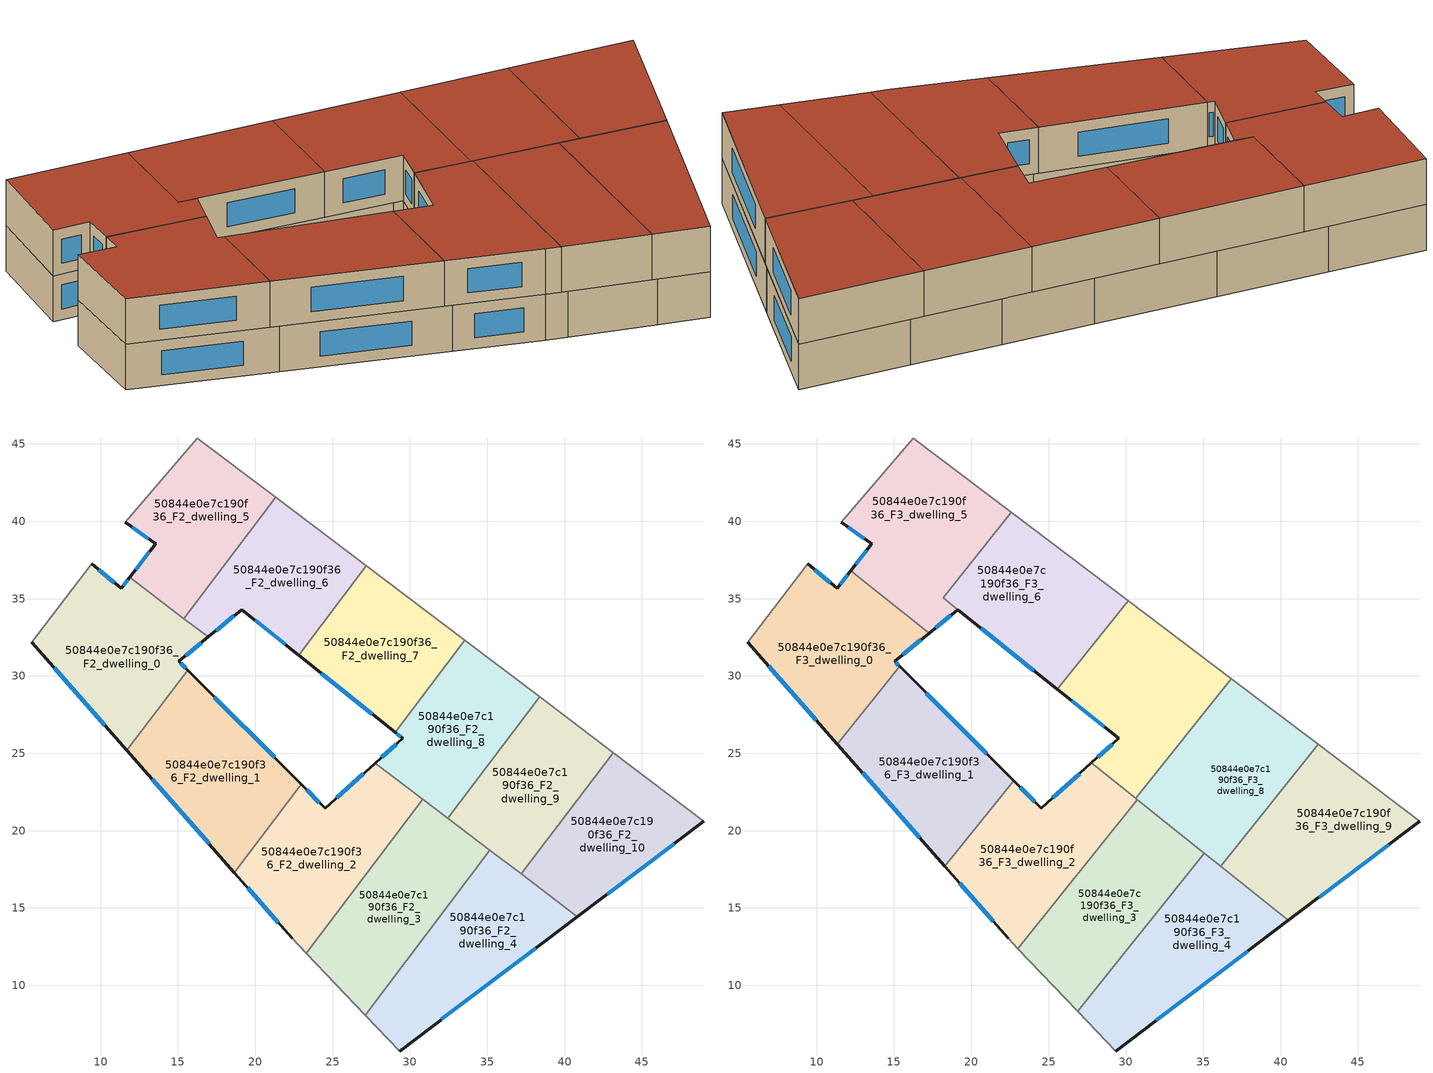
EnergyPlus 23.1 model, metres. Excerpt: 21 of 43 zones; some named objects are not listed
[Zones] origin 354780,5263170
50844e0e7c190f36_F2_dwelling_0
 floor to 50844e0e7c190f36_F1_dwelling_0 (EU_floor_Construction): 16.97,32.52 15.06,30.95 15.63,30.37 11.71,25.18 5.55,32.18 9.43,37.25 11.34,35.67 11.88,36.37 z6
 wall outside (EU_wall_Construction): 15.63,30.37 15.06,30.95 16.97,32.52 / 5.55,32.18 11.71,25.18 / 11.88,36.37 11.34,35.67 9.43,37.25 z6:9
 wall to 50844e0e7c190f36_F2_dwelling_1 (EU_wall_Construction): 11.71,25.18 15.63,30.37 z6:9
 wall adiabatic (EU_wall_Construction): 9.43,37.25 5.55,32.18 z6:9
 wall to 50844e0e7c190f36_F2_dwelling_5 (EU_wall_Construction): 15.39,33.71 11.88,36.37 z6:9
 wall to 50844e0e7c190f36_F2_dwelling_6 (EU_wall_Construction): 16.97,32.52 15.39,33.71 z6:9
 window (EU_Window_Construction): 15.51,31.32 16.52,32.15 / 15.5,30.5 15.19,30.81 / 6.99,30.54 10.26,26.83 / 10.89,36.04 9.88,36.88 / 11.76,36.21 11.47,35.83 z6.7:8.3
50844e0e7c190f36_F2_dwelling_1
 floor to 50844e0e7c190f36_F1_dwelling_1 (EU_floor_Construction): 15.63,30.37 22.97,23 18.65,17.29 11.71,25.18 z6
 wall outside (EU_wall_Construction): 22.97,23 15.63,30.37 / 11.71,25.18 18.65,17.29 z6:9
 wall to 50844e0e7c190f36_F2_dwelling_2 (EU_wall_Construction): 18.65,17.29 22.97,23 z6:9
 window (EU_Window_Construction): 21.25,24.73 17.36,28.64 / 13.34,23.33 17.02,19.14 z6.7:8.3
50844e0e7c190f36_F2_dwelling_10
 floor to 50844e0e7c190f36_F1_dwelling_10 (EU_floor_Construction): 49.01,20.61 40.84,14.44 37.2,17.2 43.14,25.04 z6
 wall outside (EU_wall_Construction): 40.84,14.44 49.01,20.61 z6:9
 wall to 50844e0e7c190f36_F2_dwelling_9 (EU_wall_Construction): 43.14,25.04 37.2,17.2 z6:9
 wall adiabatic (EU_wall_Construction): 49.01,20.61 43.14,25.04 z6:9
 wall to 50844e0e7c190f36_F2_dwelling_4 (EU_wall_Construction): 37.2,17.2 40.84,14.44 z6:9
 window (EU_Window_Construction): 42.76,15.89 47.09,19.16 z6.7:8.3
 ceiling adiabatic (EU_roof_Construction): 49.01,20.61 43.14,25.04 37.2,17.2 40.84,14.44 z9
50844e0e7c190f36_F2_dwelling_2
 floor to 50844e0e7c190f36_F1_dwelling_2 (EU_floor_Construction): 30.84,22.02 23.3,12.07 22.38,13.04 18.65,17.29 22.97,23 24.52,21.45 27.75,24.35 z6
 wall outside (EU_wall_Construction): 18.65,17.29 22.38,13.04 / 27.75,24.35 24.52,21.45 22.97,23 z6:9
 wall to 50844e0e7c190f36_F2_dwelling_3 (EU_wall_Construction): 23.3,12.07 30.84,22.02 z6:9
 wall adiabatic (EU_wall_Construction): 22.38,13.04 23.3,12.07 z6:9
 wall to 50844e0e7c190f36_F2_dwelling_8 (EU_wall_Construction): 30.84,22.02 27.75,24.35 z6:9
 window (EU_Window_Construction): 19.52,16.29 21.5,14.04 / 24.16,21.81 23.34,22.64 / 26.99,23.67 25.28,22.13 z6.7:8.3
50844e0e7c190f36_F2_dwelling_3
 floor to 50844e0e7c190f36_F1_dwelling_3 (EU_floor_Construction): 35.18,18.72 27.12,8.08 23.3,12.07 30.84,22.02 z6
 wall to 50844e0e7c190f36_F2_dwelling_4 (EU_wall_Construction): 27.12,8.08 35.18,18.72 z6:9
 wall adiabatic (EU_wall_Construction): 23.3,12.07 27.12,8.08 z6:9
 wall to 50844e0e7c190f36_F2_dwelling_9 (EU_wall_Construction): 35.18,18.72 32.44,20.8 z6:9
 wall to 50844e0e7c190f36_F2_dwelling_8 (EU_wall_Construction): 32.44,20.8 30.83,22.02 z6:9
50844e0e7c190f36_F2_dwelling_4
 floor to 50844e0e7c190f36_F1_dwelling_4 (EU_floor_Construction): 40.84,14.44 29.34,5.75 27.12,8.08 35.18,18.72 z6
 wall outside (EU_wall_Construction): 29.34,5.75 40.84,14.44 z6:9
 wall adiabatic (EU_wall_Construction): 27.12,8.08 29.34,5.75 z6:9
 wall to 50844e0e7c190f36_F2_dwelling_9 (EU_wall_Construction): 37.2,17.2 35.18,18.72 z6:9
 window (EU_Window_Construction): 32.04,7.79 38.14,12.4 z6.7:8.3
50844e0e7c190f36_F2_dwelling_5
 floor to 50844e0e7c190f36_F1_dwelling_5 (EU_floor_Construction): 21.32,41.54 15.39,33.71 11.88,36.37 13.56,38.54 11.59,39.95 16.24,45.38 z6
 wall outside (EU_wall_Construction): 11.59,39.95 13.56,38.54 11.88,36.37 z6:9
 wall to 50844e0e7c190f36_F2_dwelling_6 (EU_wall_Construction): 15.39,33.71 21.32,41.54 z6:9
 wall adiabatic (EU_wall_Construction): 21.32,41.54 16.24,45.38 11.59,39.95 z6:9
 window (EU_Window_Construction): 13.16,38.03 12.28,36.88 / 12.06,39.62 13.1,38.87 z6.7:8.3
50844e0e7c190f36_F2_dwelling_6
 floor to 50844e0e7c190f36_F1_dwelling_6 (EU_floor_Construction): 27.17,37.12 22.81,31.35 19.12,34.29 16.97,32.52 15.39,33.71 21.32,41.54 z6
 wall outside (EU_wall_Construction): 16.97,32.52 19.12,34.29 22.81,31.35 z6:9
 wall adiabatic (EU_wall_Construction): 27.17,37.12 21.32,41.54 z6:9
 wall to 50844e0e7c190f36_F2_dwelling_7 (EU_wall_Construction): 22.81,31.35 27.17,37.12 z6:9
 window (EU_Window_Construction): 17.48,32.94 18.62,33.88 / 19.99,33.6 21.94,32.04 z6.7:8.3
 ceiling adiabatic (EU_roof_Construction): 22.81,31.35 27.17,37.12 22.6,40.58 18.18,35.05 z9
50844e0e7c190f36_F2_dwelling_7
 floor to 50844e0e7c190f36_F1_dwelling_7 (EU_floor_Construction): 33.55,32.3 29.05,26.36 22.81,31.35 27.17,37.12 z6
 wall outside (EU_wall_Construction): 22.81,31.35 29.05,26.36 z6:9
 wall adiabatic (EU_wall_Construction): 33.55,32.3 27.17,37.12 z6:9
 wall to 50844e0e7c190f36_F2_dwelling_8 (EU_wall_Construction): 29.05,26.36 33.55,32.3 z6:9
 window (EU_Window_Construction): 24.27,30.18 27.58,27.53 z6.7:8.3
50844e0e7c190f36_F2_dwelling_8
 floor to 50844e0e7c190f36_F1_dwelling_8 (EU_floor_Construction): 38.39,28.64 32.44,20.8 27.75,24.35 29.54,25.96 29.05,26.36 33.55,32.3 z6
 wall outside (EU_wall_Construction): 29.05,26.36 29.54,25.96 27.75,24.35 z6:9
 wall adiabatic (EU_wall_Construction): 38.39,28.64 33.55,32.3 z6:9
 wall to 50844e0e7c190f36_F2_dwelling_9 (EU_wall_Construction): 32.44,20.8 38.39,28.64 z6:9
 window (EU_Window_Construction): 29.12,25.58 28.17,24.73 / 29.16,26.26 29.43,26.05 z6.7:8.3
50844e0e7c190f36_F2_dwelling_9
 floor to 50844e0e7c190f36_F1_dwelling_9 (EU_floor_Construction): 43.14,25.04 37.2,17.2 32.44,20.8 38.39,28.64 z6
 wall adiabatic (EU_wall_Construction): 43.14,25.04 38.39,28.64 z6:9
50844e0e7c190f36_F3_dwelling_0
 floor to 50844e0e7c190f36_F2_dwelling_0 (EU_floor_Construction): 16.97,32.52 15.06,30.95 15.37,30.63 11.34,25.6 5.55,32.18 9.43,37.25 11.34,35.67 11.88,36.37 z9
 floor to 50844e0e7c190f36_F2_dwelling_5 (EU_floor_Construction): 15.66,34.06 15.39,33.71 11.88,36.37 12.22,36.81 z9
 floor to 50844e0e7c190f36_F2_dwelling_6 (EU_floor_Construction): 17.27,32.77 16.97,32.52 15.39,33.71 15.66,34.06 z9
 wall outside (EU_wall_Construction): 5.55,32.18 11.34,25.59 / 12.22,36.81 11.34,35.67 9.43,37.25 / 15.37,30.63 15.06,30.95 17.27,32.77 z9:12
 wall to 50844e0e7c190f36_F3_dwelling_1 (EU_wall_Construction): 11.34,25.59 15.37,30.63 z9:12
 wall adiabatic (EU_wall_Construction): 9.43,37.25 5.55,32.18 z9:12
 wall to 50844e0e7c190f36_F3_dwelling_5 (EU_wall_Construction): 17.27,32.77 12.22,36.81 z9:12
 window (EU_Window_Construction): 6.91,30.64 9.98,27.14 / 10.89,36.04 9.88,36.88 / 12.01,36.54 11.55,35.93 / 15.58,31.38 16.75,32.34 / 15.3,30.71 15.13,30.87 z9.7:11.3
 roof outside (EU_roof_Construction): 15.37,30.63 15.06,30.95 17.27,32.77 12.22,36.81 11.34,35.67 9.43,37.25 5.55,32.18 11.34,25.59 z12
50844e0e7c190f36_F3_dwelling_1
 floor to 50844e0e7c190f36_F2_dwelling_1 (EU_floor_Construction): 15.63,30.37 22.74,23.23 18.3,17.68 11.71,25.18 z9
 floor to 50844e0e7c190f36_F2_dwelling_0 (EU_floor_Construction): 15.37,30.63 15.63,30.37 11.71,25.18 11.34,25.6 z9
 wall outside (EU_wall_Construction): 22.74,23.23 15.37,30.63 / 11.34,25.59 18.3,17.68 z9:12
 wall to 50844e0e7c190f36_F3_dwelling_2 (EU_wall_Construction): 18.3,17.68 22.74,23.23 z9:12
 window (EU_Window_Construction): 21.01,24.97 17.1,28.9 / 12.98,23.74 16.67,19.54 z9.7:11.3
 roof outside (EU_roof_Construction): 18.3,17.68 22.74,23.23 15.37,30.63 11.34,25.59 z12
50844e0e7c190f36_F3_dwelling_2
 floor to 50844e0e7c190f36_F2_dwelling_2 (EU_floor_Construction): 28.69,23.64 30.73,22.01 23.02,12.37 22.38,13.04 18.65,17.29 22.97,23 24.52,21.45 27.75,24.35 z9
 floor to 50844e0e7c190f36_F2_dwelling_1 (EU_floor_Construction): 22.74,23.23 22.97,23 18.65,17.29 18.3,17.68 z9
 floor to 50844e0e7c190f36_F2_dwelling_8 (EU_floor_Construction): 28.69,23.64 27.75,24.35 27.77,24.37 z9
 wall outside (EU_wall_Construction): 18.3,17.68 22.38,13.04 / 27.77,24.37 24.52,21.45 22.74,23.23 z9:12
 wall to 50844e0e7c190f36_F3_dwelling_3 (EU_wall_Construction): 23.02,12.37 30.73,22.01 z9:12
 wall adiabatic (EU_wall_Construction): 22.38,13.04 23.02,12.37 z9:12
 wall to 50844e0e7c190f36_F3_dwelling_7 (EU_wall_Construction): 30.64,22.09 27.77,24.37 z9:12
 wall to 50844e0e7c190f36_F3_dwelling_8 (EU_wall_Construction): 30.73,22.01 30.64,22.09 z9:12
 window (EU_Window_Construction): 19.26,16.59 21.42,14.13 / 24.1,21.87 23.16,22.81 / 27.01,23.69 25.28,22.14 z9.7:11.3
 roof outside (EU_roof_Construction): 23.02,12.37 30.73,22.01 27.77,24.37 24.52,21.45 22.74,23.23 18.3,17.68 22.38,13.04 z12
50844e0e7c190f36_F3_dwelling_3
 floor to 50844e0e7c190f36_F2_dwelling_3 (EU_floor_Construction): 35.05,18.55 34.88,18.32 26.88,8.32 23.3,12.07 30.79,21.96 z9
 floor to 50844e0e7c190f36_F2_dwelling_2 (EU_floor_Construction): 30.79,21.96 23.3,12.07 23.02,12.37 30.73,22.01 z9
 wall to 50844e0e7c190f36_F3_dwelling_4 (EU_wall_Construction): 26.88,8.32 35.06,18.55 z9:12
 wall adiabatic (EU_wall_Construction): 23.02,12.37 26.88,8.32 z9:12
 wall to 50844e0e7c190f36_F3_dwelling_8 (EU_wall_Construction): 35.06,18.55 30.73,22.01 z9:12
 roof outside (EU_roof_Construction): 26.88,8.32 35.06,18.55 30.73,22.01 23.02,12.37 z12
50844e0e7c190f36_F3_dwelling_4
 floor to 50844e0e7c190f36_F2_dwelling_4 (EU_floor_Construction): 40.51,14.19 29.34,5.75 27.12,8.08 34.88,18.32 35.06,18.55 z9
 floor to 50844e0e7c190f36_F2_dwelling_3 (EU_floor_Construction): 34.88,18.32 27.12,8.08 26.88,8.32 z9
 wall outside (EU_wall_Construction): 29.34,5.75 40.51,14.19 z9:12
 wall adiabatic (EU_wall_Construction): 26.88,8.32 29.34,5.75 z9:12
 wall to 50844e0e7c190f36_F3_dwelling_9 (EU_wall_Construction): 40.51,14.19 36.14,17.69 z9:12
 wall to 50844e0e7c190f36_F3_dwelling_8 (EU_wall_Construction): 36.14,17.69 35.06,18.55 z9:12
 window (EU_Window_Construction): 31.96,7.73 37.89,12.21 z9.7:11.3
 roof outside (EU_roof_Construction): 40.51,14.19 35.06,18.55 26.88,8.32 29.34,5.75 z12
50844e0e7c190f36_F3_dwelling_5
 floor to 50844e0e7c190f36_F2_dwelling_5 (EU_floor_Construction): 21.32,41.54 15.66,34.06 12.22,36.81 13.56,38.54 11.59,39.95 16.24,45.38 z9
 floor to 50844e0e7c190f36_F2_dwelling_6 (EU_floor_Construction): 22.6,40.58 18.18,35.05 19.12,34.29 17.27,32.77 15.66,34.06 21.32,41.54 z9
 wall outside (EU_wall_Construction): 11.59,39.95 13.56,38.54 12.22,36.81 / 17.27,32.77 19.12,34.29 z9:12
 wall adiabatic (EU_wall_Construction): 22.6,40.58 16.24,45.38 11.59,39.95 z9:12
 wall to 50844e0e7c190f36_F3_dwelling_6 (EU_wall_Construction): 19.12,34.29 18.18,35.05 22.6,40.58 z9:12
 window (EU_Window_Construction): 13.24,38.13 12.54,37.21 / 12.06,39.62 13.1,38.87 / 17.71,33.13 18.69,33.94 z9.7:11.3
 roof outside (EU_roof_Construction): 19.12,34.29 18.18,35.05 22.6,40.58 16.24,45.38 11.59,39.95 13.56,38.54 12.22,36.81 17.27,32.77 z12
50844e0e7c190f36_F3_dwelling_6
 floor to 50844e0e7c190f36_F2_dwelling_7 (EU_floor_Construction): 30.15,34.87 25.57,29.14 22.81,31.35 27.17,37.12 z9
 floor adiabatic (EU_floor_Construction): 27.17,37.12 22.81,31.35 18.18,35.05 22.6,40.58 30.15,34.87 z9
 wall outside (EU_wall_Construction): 19.13,34.29 25.57,29.14 z9:12
 wall adiabatic (EU_wall_Construction): 30.15,34.87 22.6,40.58 z9:12
 wall to 50844e0e7c190f36_F3_dwelling_7 (EU_wall_Construction): 25.57,29.14 30.15,34.87 z9:12
 window (EU_Window_Construction): 20.64,33.08 24.06,30.35 z9.7:11.3
 roof outside (EU_roof_Construction): 25.57,29.14 30.15,34.87 22.6,40.58 18.18,35.05 z12
50844e0e7c190f36_F3_dwelling_7
 floor to 50844e0e7c190f36_F2_dwelling_8 (EU_floor_Construction): 36.82,29.82 30.68,22.14 28.69,23.64 27.77,24.37 29.54,25.96 29.05,26.36 33.55,32.3 z9
 floor to 50844e0e7c190f36_F2_dwelling_2 (EU_floor_Construction): 30.68,22.14 30.64,22.09 28.69,23.64 z9
 floor to 50844e0e7c190f36_F2_dwelling_7 (EU_floor_Construction): 33.55,32.3 29.05,26.36 25.57,29.14 30.15,34.87 z9
 wall outside (EU_wall_Construction): 25.57,29.14 29.54,25.96 27.77,24.37 z9:12
 wall adiabatic (EU_wall_Construction): 36.82,29.82 30.15,34.87 z9:12
 wall to 50844e0e7c190f36_F3_dwelling_8 (EU_wall_Construction): 30.64,22.08 36.82,29.82 z9:12
 window (EU_Window_Construction): 29.13,25.59 28.19,24.75 / 26.5,28.39 28.61,26.71 z9.7:11.3
 roof outside (EU_roof_Construction): 30.64,22.08 36.82,29.82 30.15,34.87 25.57,29.14 29.54,25.96 27.77,24.37 z12
50844e0e7c190f36_F3_dwelling_8
 floor to 50844e0e7c190f36_F2_dwelling_8 (EU_floor_Construction): 38.39,28.64 32.44,20.8 30.68,22.14 36.82,29.82 z9
 floor to 50844e0e7c190f36_F2_dwelling_9 (EU_floor_Construction): 42.44,25.57 36.29,17.88 32.44,20.8 38.39,28.64 z9
 floor to 50844e0e7c190f36_F2_dwelling_3 (EU_floor_Construction): 35.18,18.72 35.05,18.56 30.79,21.96 30.83,22.02 z9
 floor to 50844e0e7c190f36_F2_dwelling_4 (EU_floor_Construction): 36.29,17.88 36.14,17.69 35.05,18.56 35.18,18.72 z9
 floor to 50844e0e7c190f36_F2_dwelling_2 (EU_floor_Construction): 30.83,22.02 30.79,21.96 30.64,22.09 30.68,22.14 z9
 wall adiabatic (EU_wall_Construction): 42.44,25.57 36.82,29.82 z9:12
 wall to 50844e0e7c190f36_F3_dwelling_9 (EU_wall_Construction): 36.14,17.69 42.44,25.57 z9:12
 roof outside (EU_roof_Construction): 36.14,17.69 42.44,25.57 36.82,29.82 30.64,22.08 z12
50844e0e7c190f36_F3_dwelling_9
 floor to 50844e0e7c190f36_F2_dwelling_4 (EU_floor_Construction): 40.84,14.44 40.51,14.19 36.14,17.69 36.29,17.88 z9
 floor to 50844e0e7c190f36_F2_dwelling_9 (EU_floor_Construction): 43.14,25.04 37.2,17.2 36.29,17.88 42.44,25.57 z9
 floor adiabatic (EU_floor_Construction): 49.01,20.61 40.51,14.19 40.84,14.44 36.29,17.88 37.2,17.2 43.14,25.04 z9
 wall outside (EU_wall_Construction): 40.51,14.19 49.01,20.61 z9:12
 wall adiabatic (EU_wall_Construction): 49.01,20.61 42.44,25.57 z9:12
 window (EU_Window_Construction): 42.51,15.7 47.01,19.1 z9.7:11.3
 roof outside (EU_roof_Construction): 49.01,20.61 42.44,25.57 36.14,17.69 40.51,14.19 z12
[Building]
EU S2 Campaign: North Axis=0; Terrain=City; Solar Distribution=FullExterior
[Site:Location]
Budapest.Ferenc.Liszt.Intl.AP: Latitude=47.437; Longitude=19.256; Time Zone=1; Elevation=185
[SizingPeriod:WeatherFileDays]
AnnualSizingPeriod: Begin Month=1; Begin Day of Month=1; End Month=12; End Day of Month=31; Day of Week for Start Day=Monday; Use Weather File Daylight Saving Period=No; Use Weather File Rain and Snow Indicators=No
[MATERIAL]
EU_InternalMass_Material: Roughness=MediumRough; Thickness=0.1; Conductivity=1; Density=1800; Specific Heat=900; Thermal Absorptance=0.9; Solar Absorptance=0.7; Visible Absorptance=0.7
[MATERIAL:NOMASS] Roughness=MediumRough; Thermal Absorptance=0.9; Solar Absorptance=0.7; Visible Absorptance=0.7
Name | Thermal Resistance
EU_wall_NoMass | 0.832559
EU_roof_NoMass | 1.39638
EU_floor_NoMass | 0.872794
[WINDOWMATERIAL:SIMPLEGLAZINGSYSTEM]
EU_Window_SimpleGlazing: UFactor=2.79869; Solar Heat Gain Coefficient=0.75; Visible Transmittance=0.75
[CONSTRUCTION]
EU_wall_Construction: EU_wall_NoMass
EU_roof_Construction: EU_roof_NoMass
EU_floor_Construction: EU_floor_NoMass
EU_Window_Construction: EU_Window_SimpleGlazing
EU_InternalMass_Construction: EU_InternalMass_Material
[ZONE] Type=1; Multiplier=1; Ceiling Height=autocalculate; Floor Area=autocalculate; Part of Total Floor Area=Yes
Name | Volume
50844e0e7c190f36_F2_dwelling_0 | 211.264
50844e0e7c190f36_F3_dwelling_0 | 211.458
50844e0e7c190f36_F2_dwelling_1; 50844e0e7c190f36_F3_dwelling_2 | 211.258
50844e0e7c190f36_F3_dwelling_1 | 211.108
50844e0e7c190f36_F2_dwelling_10 | 176.06
50844e0e7c190f36_F2_dwelling_2 | 211.296
50844e0e7c190f36_F2_dwelling_3 | 211.266
50844e0e7c190f36_F3_dwelling_3 | 211.287
50844e0e7c190f36_F2_dwelling_4 | 211.256
50844e0e7c190f36_F3_dwelling_4 | 211.282
50844e0e7c190f36_F2_dwelling_5 | 176.07
50844e0e7c190f36_F3_dwelling_5 | 218.04
50844e0e7c190f36_F2_dwelling_6 | 176.061
50844e0e7c190f36_F3_dwelling_6 | 204.516
50844e0e7c190f36_F2_dwelling_7 | 176.074
50844e0e7c190f36_F3_dwelling_7 | 211.277
50844e0e7c190f36_F2_dwelling_8 | 176.062
50844e0e7c190f36_F3_dwelling_8 | 211.272
50844e0e7c190f36_F2_dwelling_9 | 176.081
50844e0e7c190f36_F3_dwelling_9 | 211.284
[INTERNALMASS] Construction=EU_InternalMass_Construction
Name | Zone or ZoneList | Surface Area
50844e0e7c190f36_F2_dwelling_0_EU_InternalMass | 50844e0e7c190f36_F2_dwelling_0 | 70.4214
50844e0e7c190f36_F2_dwelling_1_EU_InternalMass | 50844e0e7c190f36_F2_dwelling_1 | 70.4192
50844e0e7c190f36_F2_dwelling_2_EU_InternalMass | 50844e0e7c190f36_F2_dwelling_2 | 70.432
50844e0e7c190f36_F2_dwelling_3_EU_InternalMass | 50844e0e7c190f36_F2_dwelling_3 | 70.4221
50844e0e7c190f36_F2_dwelling_4_EU_InternalMass | 50844e0e7c190f36_F2_dwelling_4 | 70.4185
50844e0e7c190f36_F2_dwelling_5_EU_InternalMass | 50844e0e7c190f36_F2_dwelling_5 | 58.6898
50844e0e7c190f36_F2_dwelling_6_EU_InternalMass | 50844e0e7c190f36_F2_dwelling_6 | 58.687
50844e0e7c190f36_F2_dwelling_7_EU_InternalMass | 50844e0e7c190f36_F2_dwelling_7 | 58.6914
50844e0e7c190f36_F2_dwelling_8_EU_InternalMass | 50844e0e7c190f36_F2_dwelling_8 | 58.6872
50844e0e7c190f36_F2_dwelling_9_EU_InternalMass | 50844e0e7c190f36_F2_dwelling_9 | 58.694
50844e0e7c190f36_F2_dwelling_10_EU_InternalMass | 50844e0e7c190f36_F2_dwelling_10 | 58.6866
50844e0e7c190f36_F3_dwelling_0_EU_InternalMass | 50844e0e7c190f36_F3_dwelling_0 | 70.485
50844e0e7c190f36_F3_dwelling_1_EU_InternalMass | 50844e0e7c190f36_F3_dwelling_1 | 70.3694
50844e0e7c190f36_F3_dwelling_2_EU_InternalMass | 50844e0e7c190f36_F3_dwelling_2 | 70.4193
50844e0e7c190f36_F3_dwelling_3_EU_InternalMass | 50844e0e7c190f36_F3_dwelling_3 | 70.4292
50844e0e7c190f36_F3_dwelling_4_EU_InternalMass | 50844e0e7c190f36_F3_dwelling_4 | 70.4275
50844e0e7c190f36_F3_dwelling_5_EU_InternalMass | 50844e0e7c190f36_F3_dwelling_5 | 72.6813
50844e0e7c190f36_F3_dwelling_6_EU_InternalMass | 50844e0e7c190f36_F3_dwelling_6 | 68.1769
50844e0e7c190f36_F3_dwelling_7_EU_InternalMass | 50844e0e7c190f36_F3_dwelling_7 | 70.4259
50844e0e7c190f36_F3_dwelling_8_EU_InternalMass | 50844e0e7c190f36_F3_dwelling_8 | 70.4242
50844e0e7c190f36_F3_dwelling_9_EU_InternalMass | 50844e0e7c190f36_F3_dwelling_9 | 70.4279
[OTHEREQUIPMENT] Fuel Type=Electricity; Design Level Calculation Method=Watts/Area; Power per Zone Floor Area=1; Fraction Latent=0; Fraction Radiant=0; Fraction Lost=0; Carbon Dioxide Generation Rate=0; EndUse Subcategory=EU_Step8_InternalGains
Name | Zone or ZoneList or Space or SpaceList | Schedule
EU_Step8_InternalGain_50844e0e7c190f36_F2_dwelling_0_f000 | 50844e0e7c190f36_F2_dwelling_0 | EU_Step8_GainSchedule_50844e0e7c190f36_F2_dwelling_0_f000
EU_Step8_InternalGain_50844e0e7c190f36_F2_dwelling_1_f000 | 50844e0e7c190f36_F2_dwelling_1 | EU_Step8_GainSchedule_50844e0e7c190f36_F2_dwelling_1_f000
EU_Step8_InternalGain_50844e0e7c190f36_F2_dwelling_2_f000 | 50844e0e7c190f36_F2_dwelling_2 | EU_Step8_GainSchedule_50844e0e7c190f36_F2_dwelling_2_f000
EU_Step8_InternalGain_50844e0e7c190f36_F2_dwelling_3_f000 | 50844e0e7c190f36_F2_dwelling_3 | EU_Step8_GainSchedule_50844e0e7c190f36_F2_dwelling_3_f000
EU_Step8_InternalGain_50844e0e7c190f36_F2_dwelling_4_f000 | 50844e0e7c190f36_F2_dwelling_4 | EU_Step8_GainSchedule_50844e0e7c190f36_F2_dwelling_4_f000
EU_Step8_InternalGain_50844e0e7c190f36_F2_dwelling_5_f000 | 50844e0e7c190f36_F2_dwelling_5 | EU_Step8_GainSchedule_50844e0e7c190f36_F2_dwelling_5_f000
EU_Step8_InternalGain_50844e0e7c190f36_F2_dwelling_6_f000 | 50844e0e7c190f36_F2_dwelling_6 | EU_Step8_GainSchedule_50844e0e7c190f36_F2_dwelling_6_f000
EU_Step8_InternalGain_50844e0e7c190f36_F2_dwelling_7_f000 | 50844e0e7c190f36_F2_dwelling_7 | EU_Step8_GainSchedule_50844e0e7c190f36_F2_dwelling_7_f000
EU_Step8_InternalGain_50844e0e7c190f36_F2_dwelling_8_f000 | 50844e0e7c190f36_F2_dwelling_8 | EU_Step8_GainSchedule_50844e0e7c190f36_F2_dwelling_8_f000
EU_Step8_InternalGain_50844e0e7c190f36_F2_dwelling_9_f000 | 50844e0e7c190f36_F2_dwelling_9 | EU_Step8_GainSchedule_50844e0e7c190f36_F2_dwelling_9_f000
EU_Step8_InternalGain_50844e0e7c190f36_F2_dwelling_10_f000 | 50844e0e7c190f36_F2_dwelling_10 | EU_Step8_GainSchedule_50844e0e7c190f36_F2_dwelling_10_f000
EU_Step8_InternalGain_50844e0e7c190f36_F3_dwelling_0_f000 | 50844e0e7c190f36_F3_dwelling_0 | EU_Step8_GainSchedule_50844e0e7c190f36_F3_dwelling_0_f000
EU_Step8_InternalGain_50844e0e7c190f36_F3_dwelling_1_f000 | 50844e0e7c190f36_F3_dwelling_1 | EU_Step8_GainSchedule_50844e0e7c190f36_F3_dwelling_1_f000
EU_Step8_InternalGain_50844e0e7c190f36_F3_dwelling_2_f000 | 50844e0e7c190f36_F3_dwelling_2 | EU_Step8_GainSchedule_50844e0e7c190f36_F3_dwelling_2_f000
EU_Step8_InternalGain_50844e0e7c190f36_F3_dwelling_3_f000 | 50844e0e7c190f36_F3_dwelling_3 | EU_Step8_GainSchedule_50844e0e7c190f36_F3_dwelling_3_f000
EU_Step8_InternalGain_50844e0e7c190f36_F3_dwelling_4_f000 | 50844e0e7c190f36_F3_dwelling_4 | EU_Step8_GainSchedule_50844e0e7c190f36_F3_dwelling_4_f000
EU_Step8_InternalGain_50844e0e7c190f36_F3_dwelling_5_f000 | 50844e0e7c190f36_F3_dwelling_5 | EU_Step8_GainSchedule_50844e0e7c190f36_F3_dwelling_5_f000
EU_Step8_InternalGain_50844e0e7c190f36_F3_dwelling_6_f000 | 50844e0e7c190f36_F3_dwelling_6 | EU_Step8_GainSchedule_50844e0e7c190f36_F3_dwelling_6_f000
EU_Step8_InternalGain_50844e0e7c190f36_F3_dwelling_7_f000 | 50844e0e7c190f36_F3_dwelling_7 | EU_Step8_GainSchedule_50844e0e7c190f36_F3_dwelling_7_f000
EU_Step8_InternalGain_50844e0e7c190f36_F3_dwelling_8_f000 | 50844e0e7c190f36_F3_dwelling_8 | EU_Step8_GainSchedule_50844e0e7c190f36_F3_dwelling_8_f000
EU_Step8_InternalGain_50844e0e7c190f36_F3_dwelling_9_f000 | 50844e0e7c190f36_F3_dwelling_9 | EU_Step8_GainSchedule_50844e0e7c190f36_F3_dwelling_9_f000
[ZONEVENTILATION:DESIGNFLOWRATE] Schedule=EU_AlwaysOn; Design Flow Rate Calculation Method=AirChanges/Hour; Air Changes per Hour=0.475469; Ventilation Type=Natural; Fan Pressure Rise=0; Fan Total Efficiency=1; Constant Term Coefficient=1; Temperature Term Coefficient=0; Velocity Term Coefficient=0; Velocity Squared Term Coefficient=0; Minimum Indoor Temperature=-100; Maximum Indoor Temperature=100; Delta Temperature=-100; Minimum Outdoor Temperature=-100; Maximum Outdoor Temperature=100; Maximum Wind Speed=40
Name | Zone or ZoneList or Space or SpaceList
EU_ConstantAir_50844e0e7c190f36_F2_dwelling_0 | 50844e0e7c190f36_F2_dwelling_0
EU_ConstantAir_50844e0e7c190f36_F2_dwelling_1 | 50844e0e7c190f36_F2_dwelling_1
EU_ConstantAir_50844e0e7c190f36_F2_dwelling_2 | 50844e0e7c190f36_F2_dwelling_2
EU_ConstantAir_50844e0e7c190f36_F2_dwelling_3 | 50844e0e7c190f36_F2_dwelling_3
EU_ConstantAir_50844e0e7c190f36_F2_dwelling_4 | 50844e0e7c190f36_F2_dwelling_4
EU_ConstantAir_50844e0e7c190f36_F2_dwelling_5 | 50844e0e7c190f36_F2_dwelling_5
EU_ConstantAir_50844e0e7c190f36_F2_dwelling_6 | 50844e0e7c190f36_F2_dwelling_6
EU_ConstantAir_50844e0e7c190f36_F2_dwelling_7 | 50844e0e7c190f36_F2_dwelling_7
EU_ConstantAir_50844e0e7c190f36_F2_dwelling_8 | 50844e0e7c190f36_F2_dwelling_8
EU_ConstantAir_50844e0e7c190f36_F2_dwelling_9 | 50844e0e7c190f36_F2_dwelling_9
EU_ConstantAir_50844e0e7c190f36_F2_dwelling_10 | 50844e0e7c190f36_F2_dwelling_10
EU_ConstantAir_50844e0e7c190f36_F3_dwelling_0 | 50844e0e7c190f36_F3_dwelling_0
EU_ConstantAir_50844e0e7c190f36_F3_dwelling_1 | 50844e0e7c190f36_F3_dwelling_1
EU_ConstantAir_50844e0e7c190f36_F3_dwelling_2 | 50844e0e7c190f36_F3_dwelling_2
EU_ConstantAir_50844e0e7c190f36_F3_dwelling_3 | 50844e0e7c190f36_F3_dwelling_3
EU_ConstantAir_50844e0e7c190f36_F3_dwelling_4 | 50844e0e7c190f36_F3_dwelling_4
EU_ConstantAir_50844e0e7c190f36_F3_dwelling_5 | 50844e0e7c190f36_F3_dwelling_5
EU_ConstantAir_50844e0e7c190f36_F3_dwelling_6 | 50844e0e7c190f36_F3_dwelling_6
EU_ConstantAir_50844e0e7c190f36_F3_dwelling_7 | 50844e0e7c190f36_F3_dwelling_7
EU_ConstantAir_50844e0e7c190f36_F3_dwelling_8 | 50844e0e7c190f36_F3_dwelling_8
EU_ConstantAir_50844e0e7c190f36_F3_dwelling_9 | 50844e0e7c190f36_F3_dwelling_9
[HVACTEMPLATE:ZONE:IDEALLOADSAIRSYSTEM] System Availability Schedule=EU_AlwaysOn; Maximum Heating Supply Air Temperature=50; Minimum Cooling Supply Air Temperature=13; Maximum Heating Supply Air Humidity Ratio=0.0156; Minimum Cooling Supply Air Humidity Ratio=0.0077; Heating Limit=NoLimit; Cooling Limit=NoLimit; Heating Availability Schedule=EU_AlwaysOn; Cooling Availability Schedule=EU_CoolingOff; Dehumidification Control Type=ConstantSensibleHeatRatio; Cooling Sensible Heat Ratio=0.7; Dehumidification Setpoint=60; Humidification Control Type=None; Humidification Setpoint=30; Outdoor Air Method=None; Outdoor Air Flow Rate per Person=0.00944; Outdoor Air Flow Rate per Zone Floor Area=0; Outdoor Air Flow Rate per Zone=0; Demand Controlled Ventilation Type=None; Outdoor Air Economizer Type=NoEconomizer; Heat Recovery Type=None; Sensible Heat Recovery Effectiveness=0.7; Latent Heat Recovery Effectiveness=0.65
Name | Template Thermostat
50844e0e7c190f36_F2_dwelling_0 | EU_HeatOnly_50844e0e7c190f36_F2_dwelling_0
50844e0e7c190f36_F2_dwelling_1 | EU_HeatOnly_50844e0e7c190f36_F2_dwelling_1
50844e0e7c190f36_F2_dwelling_2 | EU_HeatOnly_50844e0e7c190f36_F2_dwelling_2
50844e0e7c190f36_F2_dwelling_3 | EU_HeatOnly_50844e0e7c190f36_F2_dwelling_3
50844e0e7c190f36_F2_dwelling_4 | EU_HeatOnly_50844e0e7c190f36_F2_dwelling_4
50844e0e7c190f36_F2_dwelling_5 | EU_HeatOnly_50844e0e7c190f36_F2_dwelling_5
50844e0e7c190f36_F2_dwelling_6 | EU_HeatOnly_50844e0e7c190f36_F2_dwelling_6
50844e0e7c190f36_F2_dwelling_7 | EU_HeatOnly_50844e0e7c190f36_F2_dwelling_7
50844e0e7c190f36_F2_dwelling_8 | EU_HeatOnly_50844e0e7c190f36_F2_dwelling_8
50844e0e7c190f36_F2_dwelling_9 | EU_HeatOnly_50844e0e7c190f36_F2_dwelling_9
50844e0e7c190f36_F2_dwelling_10 | EU_HeatOnly_50844e0e7c190f36_F2_dwelling_10
50844e0e7c190f36_F3_dwelling_0 | EU_HeatOnly_50844e0e7c190f36_F3_dwelling_0
50844e0e7c190f36_F3_dwelling_1 | EU_HeatOnly_50844e0e7c190f36_F3_dwelling_1
50844e0e7c190f36_F3_dwelling_2 | EU_HeatOnly_50844e0e7c190f36_F3_dwelling_2
50844e0e7c190f36_F3_dwelling_3 | EU_HeatOnly_50844e0e7c190f36_F3_dwelling_3
50844e0e7c190f36_F3_dwelling_4 | EU_HeatOnly_50844e0e7c190f36_F3_dwelling_4
50844e0e7c190f36_F3_dwelling_5 | EU_HeatOnly_50844e0e7c190f36_F3_dwelling_5
50844e0e7c190f36_F3_dwelling_6 | EU_HeatOnly_50844e0e7c190f36_F3_dwelling_6
50844e0e7c190f36_F3_dwelling_7 | EU_HeatOnly_50844e0e7c190f36_F3_dwelling_7
50844e0e7c190f36_F3_dwelling_8 | EU_HeatOnly_50844e0e7c190f36_F3_dwelling_8
50844e0e7c190f36_F3_dwelling_9 | EU_HeatOnly_50844e0e7c190f36_F3_dwelling_9
[SIZING:ZONE] Zone Cooling Design Supply Air Temperature Input Method=SupplyAirTemperature; Zone Cooling Design Supply Air Temperature=13; Zone Heating Design Supply Air Temperature Input Method=SupplyAirTemperature; Zone Heating Design Supply Air Temperature=50; Zone Cooling Design Supply Air Humidity Ratio=0.008; Zone Heating Design Supply Air Humidity Ratio=0.008; Cooling Design Air Flow Method=DesignDay; Cooling Design Air Flow Rate=0; Cooling Minimum Air Flow per Zone Floor Area=0.000762; Cooling Minimum Air Flow=0; Cooling Minimum Air Flow Fraction=0.2; Heating Design Air Flow Method=DesignDay; Heating Design Air Flow Rate=0; Heating Maximum Air Flow per Zone Floor Area=0.002032; Heating Maximum Air Flow=0.141576; Heating Maximum Air Flow Fraction=0.3; Account for Dedicated Outdoor Air System=No; Dedicated Outdoor Air System Control Strategy=NeutralSupplyAir; Dedicated Outdoor Air Low Setpoint Temperature for Design=autosize; Dedicated Outdoor Air High Setpoint Temperature for Design=autosize; Zone Load Sizing Method=Sensible Load Only No Latent Load; Zone Latent Cooling Design Supply Air Humidity Ratio Input Method=HumidityRatioDifference; Zone Cooling Design Supply Air Humidity Ratio Difference=0.005; Zone Latent Heating Design Supply Air Humidity Ratio Input Method=HumidityRatioDifference; Zone Humidification Design Supply Air Humidity Ratio Difference=0.005
50844e0e7c190f36_F2_dwelling_0; 50844e0e7c190f36_F2_dwelling_1; 50844e0e7c190f36_F2_dwelling_2; 50844e0e7c190f36_F2_dwelling_3; 50844e0e7c190f36_F2_dwelling_4; 50844e0e7c190f36_F2_dwelling_5; 50844e0e7c190f36_F2_dwelling_6; 50844e0e7c190f36_F2_dwelling_7; 50844e0e7c190f36_F2_dwelling_8; 50844e0e7c190f36_F2_dwelling_9; 50844e0e7c190f36_F2_dwelling_10; 50844e0e7c190f36_F3_dwelling_0; 50844e0e7c190f36_F3_dwelling_1; 50844e0e7c190f36_F3_dwelling_2; 50844e0e7c190f36_F3_dwelling_3; 50844e0e7c190f36_F3_dwelling_4; 50844e0e7c190f36_F3_dwelling_5; 50844e0e7c190f36_F3_dwelling_6; 50844e0e7c190f36_F3_dwelling_7; 50844e0e7c190f36_F3_dwelling_8; 50844e0e7c190f36_F3_dwelling_9
[SCHEDULE:CONSTANT]
Name | Hourly Value
EU_AlwaysOn | 1
EU_CoolingOff | 0
[SCHEDULE:FILE] Column Number=1; Rows to Skip at Top=0; Number of Hours of Data=8760; Column Separator=Comma; Interpolate to Timestep=No; Minutes per Item=60; Adjust Schedule for Daylight Savings=Yes
Name | File
EU_Step8_GainSchedule_50844e0e7c190f36_F2_dwelling_0_f000 | ../../schedules/50844e0e7c190f36/50844e0e7c190f36_F2_dwelling_0_f000_gain.csv
EU_Step8_GainSchedule_50844e0e7c190f36_F2_dwelling_1_f000 | ../../schedules/50844e0e7c190f36/50844e0e7c190f36_F2_dwelling_1_f000_gain.csv
EU_Step8_GainSchedule_50844e0e7c190f36_F2_dwelling_2_f000 | ../../schedules/50844e0e7c190f36/50844e0e7c190f36_F2_dwelling_2_f000_gain.csv
EU_Step8_GainSchedule_50844e0e7c190f36_F2_dwelling_3_f000 | ../../schedules/50844e0e7c190f36/50844e0e7c190f36_F2_dwelling_3_f000_gain.csv
EU_Step8_GainSchedule_50844e0e7c190f36_F2_dwelling_4_f000 | ../../schedules/50844e0e7c190f36/50844e0e7c190f36_F2_dwelling_4_f000_gain.csv
EU_Step8_GainSchedule_50844e0e7c190f36_F2_dwelling_5_f000 | ../../schedules/50844e0e7c190f36/50844e0e7c190f36_F2_dwelling_5_f000_gain.csv
EU_Step8_GainSchedule_50844e0e7c190f36_F2_dwelling_6_f000 | ../../schedules/50844e0e7c190f36/50844e0e7c190f36_F2_dwelling_6_f000_gain.csv
EU_Step8_GainSchedule_50844e0e7c190f36_F2_dwelling_7_f000 | ../../schedules/50844e0e7c190f36/50844e0e7c190f36_F2_dwelling_7_f000_gain.csv
EU_Step8_GainSchedule_50844e0e7c190f36_F2_dwelling_8_f000 | ../../schedules/50844e0e7c190f36/50844e0e7c190f36_F2_dwelling_8_f000_gain.csv
EU_Step8_GainSchedule_50844e0e7c190f36_F2_dwelling_9_f000 | ../../schedules/50844e0e7c190f36/50844e0e7c190f36_F2_dwelling_9_f000_gain.csv
EU_Step8_GainSchedule_50844e0e7c190f36_F2_dwelling_10_f000 | ../../schedules/50844e0e7c190f36/50844e0e7c190f36_F2_dwelling_10_f000_gain.csv
EU_Step8_GainSchedule_50844e0e7c190f36_F3_dwelling_0_f000 | ../../schedules/50844e0e7c190f36/50844e0e7c190f36_F3_dwelling_0_f000_gain.csv
EU_Step8_GainSchedule_50844e0e7c190f36_F3_dwelling_1_f000 | ../../schedules/50844e0e7c190f36/50844e0e7c190f36_F3_dwelling_1_f000_gain.csv
EU_Step8_GainSchedule_50844e0e7c190f36_F3_dwelling_2_f000 | ../../schedules/50844e0e7c190f36/50844e0e7c190f36_F3_dwelling_2_f000_gain.csv
EU_Step8_GainSchedule_50844e0e7c190f36_F3_dwelling_3_f000 | ../../schedules/50844e0e7c190f36/50844e0e7c190f36_F3_dwelling_3_f000_gain.csv
EU_Step8_GainSchedule_50844e0e7c190f36_F3_dwelling_4_f000 | ../../schedules/50844e0e7c190f36/50844e0e7c190f36_F3_dwelling_4_f000_gain.csv
EU_Step8_GainSchedule_50844e0e7c190f36_F3_dwelling_5_f000 | ../../schedules/50844e0e7c190f36/50844e0e7c190f36_F3_dwelling_5_f000_gain.csv
EU_Step8_GainSchedule_50844e0e7c190f36_F3_dwelling_6_f000 | ../../schedules/50844e0e7c190f36/50844e0e7c190f36_F3_dwelling_6_f000_gain.csv
EU_Step8_GainSchedule_50844e0e7c190f36_F3_dwelling_7_f000 | ../../schedules/50844e0e7c190f36/50844e0e7c190f36_F3_dwelling_7_f000_gain.csv
EU_Step8_GainSchedule_50844e0e7c190f36_F3_dwelling_8_f000 | ../../schedules/50844e0e7c190f36/50844e0e7c190f36_F3_dwelling_8_f000_gain.csv
EU_Step8_GainSchedule_50844e0e7c190f36_F3_dwelling_9_f000 | ../../schedules/50844e0e7c190f36/50844e0e7c190f36_F3_dwelling_9_f000_gain.csv
